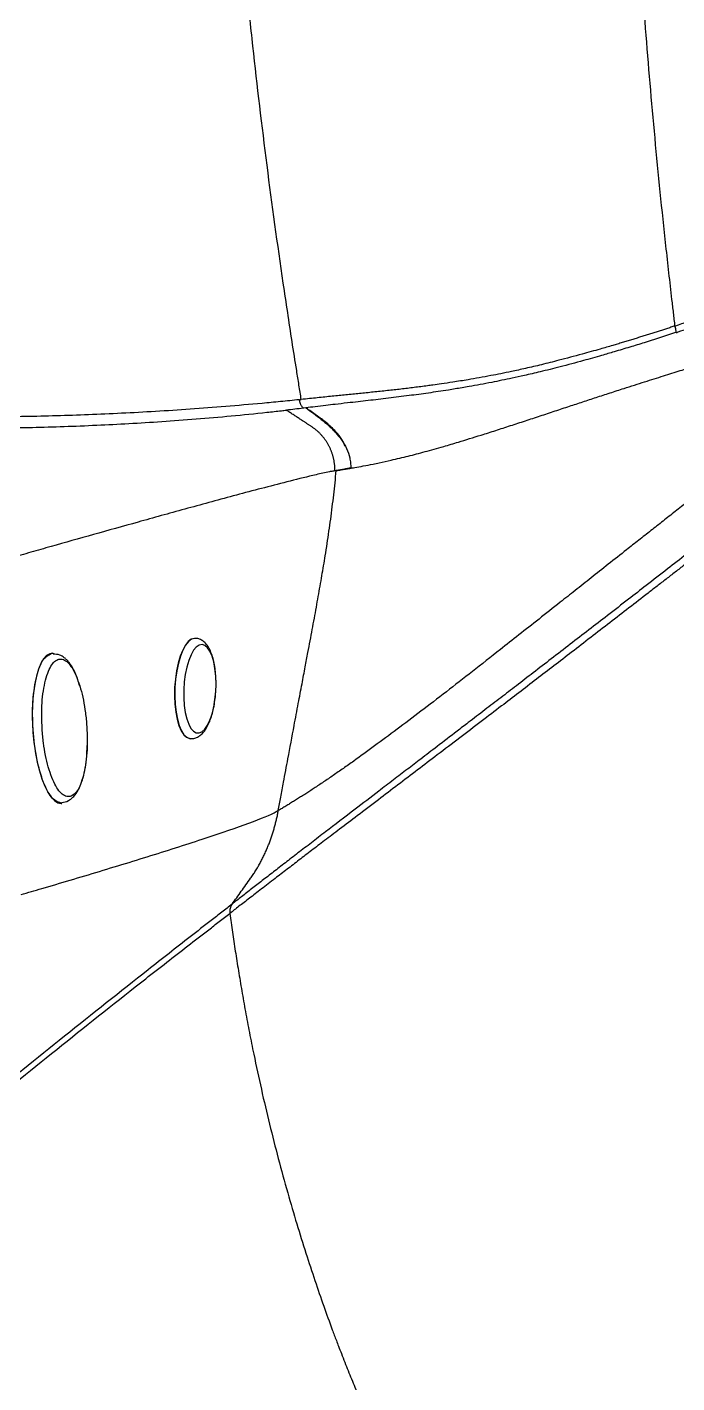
# Model space of a CAD drawing. Extents: x 527 to 611, y 788 to 934.
# Drawn here: x 536.17 to 542.64, y 826.17 to 839.67 of the extents above; entities that cross this region are included whole.
import ezdxf

# ---------------------------------------------------------------- set-up
doc = ezdxf.new("R2010")
doc.units = 0
doc.header["$MEASUREMENT"] = 0
doc.layers.add('1', color=4, linetype='Continuous')
doc.layers.add('GEOMETRY', color=4, linetype='Continuous', lineweight=25)

# ---------------------------------------------------------------- blocks, each defined once
blk = doc.blocks.new('2026_FLASH')
at = {"layer": 'GEOMETRY'}
for p, q in [((11.866, 32.566), (11.839, 32.563)), ((10.764, 30.271), (10.762, 30.271)), ((10.714, 29.273), (10.716, 29.272))]:
    blk.add_line(p, q, dxfattribs=at)
at = {"layer": 'GEOMETRY', "flags": 128}
for points in [[(11.798, 32.647), (11.808, 32.648), (11.818, 32.649)], [(10.762, 30.271), (10.754, 30.271), (10.723, 30.262), (10.693, 30.239), (10.664, 30.202), (10.637, 30.153), (10.613, 30.093), (10.592, 30.024), (10.576, 29.947), (10.564, 29.866), (10.557, 29.782), (10.556, 29.697), (10.56, 29.615), (10.568, 29.537), (10.582, 29.466), (10.6, 29.403), (10.622, 29.352), (10.648, 29.312), (10.676, 29.286), (10.706, 29.273), (10.714, 29.273)], [(10.764, 30.271), (10.757, 30.271), (10.726, 30.262), (10.695, 30.239), (10.666, 30.202), (10.639, 30.153), (10.615, 30.093), (10.594, 30.024), (10.578, 29.947), (10.566, 29.866), (10.56, 29.781), (10.558, 29.697), (10.562, 29.615), (10.571, 29.537), (10.584, 29.466), (10.603, 29.403), (10.625, 29.352), (10.65, 29.312), (10.678, 29.286), (10.708, 29.273), (10.716, 29.272)], [(9.337, 30.124), (9.313, 30.118), (9.282, 30.099), (9.252, 30.066), (9.225, 30.02), (9.201, 29.963), (9.18, 29.894)], [(10.908, 29.457), (10.929, 29.518), (10.946, 29.587), (10.958, 29.662), (10.966, 29.74), (10.969, 29.819), (10.966, 29.896), (10.958, 29.97), (10.946, 30.037), (10.929, 30.095), (10.908, 30.143), (10.884, 30.178), (10.858, 30.201), (10.83, 30.21), (10.801, 30.204), (10.772, 30.185), (10.745, 30.152), (10.72, 30.107), (10.697, 30.051), (10.678, 29.985), (10.663, 29.913), (10.653, 29.837), (10.648, 29.758), (10.648, 29.679), (10.653, 29.604), (10.663, 29.533), (10.678, 29.47), (10.697, 29.417), (10.719, 29.375), (10.745, 29.346), (10.772, 29.33), (10.801, 29.329), (10.829, 29.341), (10.858, 29.367), (10.884, 29.406), (10.908, 29.457)], [(9.18, 29.894), (9.164, 29.816), (9.151, 29.729), (9.143, 29.636), (9.139, 29.538), (9.14, 29.437), (9.145, 29.335), (9.155, 29.233), (9.17, 29.135), (9.188, 29.04), (9.21, 28.952), (9.235, 28.872), (9.264, 28.801), (9.294, 28.741), (9.326, 28.693), (9.359, 28.657), (9.393, 28.635), (9.427, 28.627), (9.435, 28.627)]]:
    blk.add_lwpolyline(points, dxfattribs=at)
at = {"layer": 'GEOMETRY'}
for points, knots in [([(11.818, 32.649), (11.81, 32.697), (11.803, 32.745), (11.787, 32.841), (11.78, 32.889), (11.757, 33.034), (11.741, 33.13), (11.697, 33.42), (11.668, 33.614), (11.582, 34.197), (11.528, 34.588), (11.427, 35.375), (11.38, 35.77), (11.315, 36.366), (11.279, 36.714), (11.246, 37.064), (11.227, 37.264), (11.223, 37.314), (11.077, 38.966), (11.002, 40.59), (11.003, 43.84), (11.078, 45.465), (11.224, 47.116), (11.228, 47.166), (11.247, 47.366), (11.28, 47.716), (11.316, 48.064), (11.381, 48.66), (11.428, 49.055), (11.53, 49.842), (11.584, 50.233), (11.669, 50.816), (11.698, 51.01), (11.743, 51.3), (11.758, 51.396), (11.781, 51.541), (11.789, 51.589), (11.804, 51.685), (11.812, 51.733), (11.82, 51.781)], [0, 0, 0, 0, 0.007812, 0.007812, 0.015625, 0.015625, 0.03125, 0.03125, 0.0625, 0.0625, 0.125, 0.125, 0.1875, 0.1875, 0.21875, 0.242188, 0.242188, 0.25, 0.25, 0.5, 0.5, 0.75, 0.75, 0.757812, 0.757812, 0.78125, 0.8125, 0.8125, 0.875, 0.875, 0.9375, 0.9375, 0.96875, 0.96875, 0.984375, 0.984375, 0.992188, 0.992188, 1, 1, 1, 1]), ([(15.537, 51.032), (15.532, 50.988), (15.526, 50.944), (15.516, 50.856), (15.511, 50.812), (15.495, 50.679), (15.485, 50.59), (15.455, 50.324), (15.435, 50.146), (15.379, 49.61), (15.344, 49.249), (15.28, 48.525), (15.25, 48.16), (15.21, 47.611), (15.187, 47.289), (15.167, 46.967), (15.156, 46.782), (15.153, 46.736), (15.064, 45.211), (15.02, 43.709), (15.02, 40.704), (15.064, 39.202), (15.153, 37.677), (15.156, 37.631), (15.167, 37.446), (15.188, 37.123), (15.21, 36.802), (15.25, 36.253), (15.28, 35.888), (15.345, 35.163), (15.38, 34.803), (15.436, 34.267), (15.456, 34.089), (15.486, 33.823), (15.496, 33.734), (15.511, 33.601), (15.517, 33.557), (15.527, 33.469), (15.532, 33.425), (15.538, 33.381)], [0, 0, 0, 0, 0.007812, 0.007812, 0.015625, 0.015625, 0.03125, 0.03125, 0.0625, 0.0625, 0.125, 0.125, 0.1875, 0.1875, 0.21875, 0.242188, 0.242188, 0.25, 0.25, 0.5, 0.5, 0.75, 0.75, 0.757812, 0.757812, 0.78125, 0.8125, 0.8125, 0.875, 0.875, 0.9375, 0.9375, 0.96875, 0.96875, 0.984375, 0.984375, 0.992188, 0.992188, 1, 1, 1, 1]), ([(15.556, 33.318), (15.672, 33.356), (15.974, 33.462), (16.402, 33.63), (16.84, 33.825), (17.162, 33.983), (17.415, 34.115), (17.603, 34.218), (17.79, 34.323), (17.998, 34.438), (18.27, 34.583), (18.691, 34.798), (19.284, 35.08), (20.096, 35.428), (21.042, 35.778), (22.039, 36.087), (22.69, 36.252), (22.995, 36.322)], [0.0869697, 0.0869697, 0.0869697, 0.0869697, 0.125, 0.1875, 0.234375, 0.28125, 0.3046875, 0.328125, 0.3515625, 0.375, 0.40625, 0.453125, 0.53125, 0.625, 0.75, 0.875, 0.9871004, 0.9871004, 0.9871004, 0.9871004]), ([(15.538, 33.381), (15.633, 33.413), (15.728, 33.445), (15.914, 33.513), (16.006, 33.547), (16.28, 33.654), (16.459, 33.728), (16.811, 33.885), (16.983, 33.968), (17.239, 34.097), (17.324, 34.141), (17.45, 34.208), (17.492, 34.231), (17.576, 34.277), (17.617, 34.3), (17.659, 34.324)], [0, 0, 0, 0, 0.125, 0.125, 0.25, 0.25, 0.5, 0.5, 0.75, 0.75, 0.875, 0.875, 0.9375, 0.9375, 1, 1, 1, 1]), ([(15.538, 33.381), (15.524, 33.377), (15.497, 33.368), (15.456, 33.354), (15.414, 33.341), (15.372, 33.327), (15.329, 33.314), (15.286, 33.3), (15.242, 33.286), (15.197, 33.272), (15.152, 33.258), (15.107, 33.244), (15.061, 33.23), (15.014, 33.216), (14.967, 33.201), (14.894, 33.18), (14.776, 33.146), (14.596, 33.095), (14.399, 33.043), (14.212, 32.996), (14.054, 32.959), (13.885, 32.922), (13.691, 32.883), (13.498, 32.849), (13.337, 32.823), (13.222, 32.806), (13.138, 32.794), (13.047, 32.782), (12.939, 32.768), (12.807, 32.752), (12.671, 32.737), (12.534, 32.723), (12.397, 32.708), (12.285, 32.697), (12.195, 32.688), (12.125, 32.681), (12.052, 32.674), (11.977, 32.666), (11.898, 32.658), (11.845, 32.652), (11.818, 32.649)], [0, 0, 0, 0, 0.0080704, 0.0162548, 0.0245513, 0.0329583, 0.0414745, 0.0500987, 0.0588301, 0.067668, 0.0766114, 0.0856597, 0.094812, 0.1040676, 0.1134259, 0.1228862, 0.1477718, 0.1840693, 0.2315374, 0.2682639, 0.302668, 0.3348334, 0.3833628, 0.4411694, 0.4826993, 0.5159007, 0.5407206, 0.5571692, 0.5988948, 0.642252, 0.6872288, 0.7362947, 0.7852861, 0.8341856, 0.8588528, 0.8847138, 0.9117653, 0.9400028, 0.9694191, 1, 1, 1, 1]), ([(15.556, 33.318), (15.554, 33.326), (15.552, 33.335), (15.546, 33.356), (15.542, 33.368), (15.538, 33.381)], [0, 0, 0, 0, 0.5, 0.5, 1, 1, 1, 1]), ([(15.556, 33.318), (15.543, 33.314), (15.515, 33.305), (15.475, 33.292), (15.434, 33.279), (15.394, 33.266), (15.354, 33.253), (15.314, 33.24), (15.274, 33.227), (15.199, 33.204), (15.086, 33.169), (14.944, 33.127), (14.79, 33.082), (14.609, 33.031), (14.403, 32.976), (14.207, 32.927), (14.05, 32.89), (13.887, 32.855), (13.7, 32.816), (13.537, 32.786), (13.395, 32.762), (13.257, 32.739), (13.081, 32.713), (12.882, 32.686), (12.683, 32.662), (12.516, 32.642), (12.381, 32.627), (12.271, 32.614), (12.165, 32.602), (12.058, 32.589), (11.961, 32.578), (11.896, 32.57), (11.865, 32.566)], [0, 0, 0, 0, 0.008165, 0.016299, 0.024399, 0.032467, 0.040502, 0.048502, 0.056467, 0.064397, 0.092892, 0.124147, 0.14925, 0.185911, 0.233925, 0.276038, 0.310772, 0.338259, 0.387151, 0.445644, 0.464545, 0.502675, 0.562791, 0.623814, 0.694174, 0.76615, 0.803267, 0.842681, 0.889124, 0.923992, 0.964708, 1, 1, 1, 1]), ([(15.558, 33.31), (15.558, 33.311), (15.557, 33.313), (15.557, 33.316), (15.556, 33.318)], [0.0157947175, 0.0157947175, 0.0157947175, 0.0157947175, 0.0158618198, 0.0163281106, 0.0163281106, 0.0163281106, 0.0163281106]), ([(12.166, 31.941), (12.183, 31.944), (12.213, 31.949), (12.258, 31.956), (12.303, 31.964), (12.362, 31.974), (12.439, 31.988), (12.52, 32.004), (12.612, 32.023), (12.7, 32.043), (12.797, 32.065), (12.908, 32.092), (13.05, 32.13), (13.217, 32.176), (13.402, 32.231), (13.574, 32.284), (13.751, 32.34), (13.898, 32.388), (14.046, 32.436), (14.195, 32.485), (14.342, 32.534), (14.484, 32.581), (14.621, 32.626), (14.755, 32.67), (14.893, 32.715), (15.02, 32.756), (15.135, 32.793), (15.236, 32.825), (15.331, 32.855), (15.422, 32.884), (15.508, 32.911), (15.589, 32.936), (15.641, 32.953), (15.666, 32.961)], [0, 0, 0, 0, 0.023414, 0.042992, 0.062838, 0.085272, 0.124049, 0.167711, 0.194578, 0.245121, 0.281662, 0.315866, 0.380226, 0.446291, 0.494469, 0.561889, 0.601136, 0.638444, 0.673871, 0.7075, 0.739428, 0.769737, 0.796462, 0.823347, 0.850412, 0.877667, 0.897955, 0.917342, 0.935806, 0.953322, 0.969871, 0.985435, 1, 1, 1, 1]), ([(11.798, 32.647), (11.767, 32.644), (11.736, 32.64), (11.674, 32.634), (11.643, 32.631), (11.55, 32.622), (11.489, 32.616), (11.306, 32.6), (11.185, 32.589), (10.827, 32.56), (10.594, 32.544), (10.139, 32.516), (9.916, 32.506), (9.484, 32.489), (9.273, 32.483), (8.865, 32.476), (8.666, 32.475), (8.283, 32.476), (8.098, 32.478), (7.74, 32.486), (7.568, 32.491), (7.362, 32.499), (7.321, 32.5), (7.24, 32.504), (7.2, 32.506), (7.081, 32.512), (7.004, 32.515), (6.928, 32.52)], [0, 0, 0, 0, 0.015625, 0.015625, 0.03125, 0.03125, 0.0625, 0.0625, 0.125, 0.125, 0.25, 0.25, 0.375, 0.375, 0.5, 0.5, 0.625, 0.625, 0.75, 0.75, 0.875, 0.875, 0.90625, 0.90625, 0.9375, 0.9375, 1, 1, 1, 1]), ([(7.002, 32.403), (7.014, 32.402), (7.039, 32.4), (7.076, 32.399), (7.111, 32.397), (7.145, 32.395), (7.176, 32.394), (7.206, 32.393), (7.265, 32.39), (7.354, 32.386), (7.468, 32.382), (7.593, 32.378), (7.722, 32.374), (7.861, 32.371), (8.133, 32.366), (8.549, 32.363), (9.146, 32.37), (9.767, 32.391), (10.318, 32.422), (10.769, 32.455), (11.119, 32.485), (11.404, 32.514), (11.589, 32.534), (11.654, 32.541), (11.67, 32.543)], [0, 0, 0, 0, 0.010854, 0.021155, 0.030904, 0.040102, 0.048747, 0.056839, 0.06438, 0.096561, 0.128739, 0.154128, 0.193091, 0.22598, 0.257449, 0.390989, 0.514949, 0.646198, 0.772359, 0.836678, 0.901003, 0.965346, 0.99109, 1, 1, 1, 1]), ([(11.839, 32.563), (11.811, 32.56), (11.782, 32.556), (11.726, 32.55), (11.698, 32.546), (11.67, 32.543)], [0, 0, 0, 0, 0.5, 0.5, 1, 1, 1, 1]), ([(12.153, 31.939), (12.153, 31.944), (12.153, 31.953), (12.153, 31.967), (12.152, 31.98), (12.151, 31.994), (12.149, 32.008), (12.147, 32.021), (12.145, 32.035), (12.143, 32.048), (12.14, 32.062), (12.136, 32.075), (12.133, 32.088), (12.129, 32.101), (12.125, 32.114), (12.12, 32.127), (12.115, 32.14), (12.11, 32.152), (12.105, 32.165), (12.099, 32.177), (12.093, 32.189), (12.086, 32.201), (12.079, 32.213), (12.072, 32.225), (12.065, 32.236), (12.057, 32.247), (12.049, 32.258), (12.041, 32.269), (12.033, 32.279), (12.024, 32.289), (12.015, 32.299), (12.006, 32.309), (11.997, 32.318), (11.987, 32.327), (11.977, 32.336), (11.967, 32.344), (11.957, 32.353), (11.946, 32.361), (11.936, 32.368), (11.925, 32.376), (11.914, 32.383), (11.903, 32.39), (11.892, 32.397), (11.881, 32.404), (11.871, 32.412), (11.86, 32.419), (11.849, 32.426), (11.83, 32.438), (11.804, 32.455), (11.771, 32.477), (11.737, 32.499), (11.704, 32.521), (11.682, 32.536), (11.67, 32.543)], [0, 0, 0, 0, 0.016306, 0.032615, 0.048925, 0.065235, 0.081544, 0.097851, 0.114158, 0.130462, 0.146764, 0.163065, 0.179364, 0.195662, 0.21196, 0.228259, 0.24456, 0.260864, 0.27717, 0.293479, 0.309788, 0.326097, 0.342406, 0.358715, 0.375022, 0.391329, 0.407635, 0.423938, 0.44024, 0.456539, 0.472835, 0.489128, 0.505417, 0.521702, 0.537985, 0.554269, 0.570555, 0.586842, 0.603132, 0.619433, 0.635747, 0.652065, 0.668387, 0.684711, 0.701034, 0.717357, 0.733679, 0.749998, 0.800025, 0.850029, 0.90002, 0.950007, 1, 1, 1, 1]), ([(11.798, 32.647), (11.798, 32.645), (11.799, 32.64), (11.8, 32.633), (11.802, 32.625), (11.804, 32.617), (11.807, 32.608), (11.811, 32.599), (11.816, 32.59), (11.823, 32.581), (11.83, 32.571), (11.836, 32.566), (11.839, 32.563)], [0, 0, 0, 0, 0.064222, 0.136284, 0.216179, 0.303875, 0.3993, 0.502347, 0.613251, 0.732971, 0.862206, 1, 1, 1, 1]), ([(11.866, 32.566), (11.891, 32.547), (11.942, 32.51), (12.005, 32.462), (12.054, 32.422), (12.081, 32.398), (12.097, 32.384), (12.102, 32.379), (12.105, 32.376), (12.112, 32.369), (12.13, 32.352), (12.169, 32.311), (12.221, 32.249), (12.272, 32.163), (12.299, 32.084), (12.309, 32.017), (12.311, 31.984), (12.311, 31.967)], [0, 0, 0, 0, 0.125, 0.25, 0.3125, 0.375, 0.390625, 0.398438, 0.402344, 0.40625, 0.4375, 0.5, 0.625, 0.75, 0.875, 0.9375, 1, 1, 1, 1]), ([(12.256, 32.182), (12.246, 32.205), (12.221, 32.259), (12.157, 32.338), (12.07, 32.418), (11.968, 32.493), (11.9, 32.542), (11.866, 32.566)], [0, 0, 0, 0, 0.130838, 0.305547, 0.537791, 0.76927, 1, 1, 1, 1]), ([(12.153, 31.939), (12.146, 31.938), (12.128, 31.935), (12.088, 31.927), (12.01, 31.911), (11.857, 31.875), (11.642, 31.821), (11.388, 31.755), (11.14, 31.689), (10.896, 31.623), (10.577, 31.536), (10.19, 31.428), (9.745, 31.303), (9.393, 31.204), (9.124, 31.128), (8.985, 31.089), (8.906, 31.066), (8.874, 31.057), (8.819, 31.041), (8.742, 31.019), (8.651, 30.994), (8.591, 30.977), (8.562, 30.968)], [0, 0, 0, 0, 0.0048127, 0.0126252, 0.0282502, 0.0595002, 0.1220002, 0.1845002, 0.2470002, 0.3095002, 0.3720002, 0.4970002, 0.6220002, 0.7470002, 0.8095002, 0.8720002, 0.8798127, 0.8876252, 0.9032502, 0.9345002, 0.9657502, 0.9970002, 0.9970002, 0.9970002, 0.9970002]), ([(11.589, 28.557), (11.597, 28.601), (11.615, 28.695), (11.646, 28.867), (11.691, 29.104), (11.74, 29.366), (11.787, 29.615), (11.824, 29.81), (11.856, 29.979), (11.883, 30.122), (11.913, 30.283), (11.948, 30.469), (11.987, 30.685), (12.023, 30.892), (12.053, 31.068), (12.076, 31.215), (12.094, 31.337), (12.111, 31.458), (12.127, 31.58), (12.141, 31.701), (12.155, 31.821), (12.162, 31.901), (12.166, 31.941)], [0, 0, 0, 0, 0.039353, 0.0833542, 0.1524891, 0.2500615, 0.3156736, 0.3734869, 0.4234941, 0.4657017, 0.5001233, 0.5668018, 0.6306946, 0.6918097, 0.7501681, 0.786219, 0.8221369, 0.8579297, 0.8936082, 0.9291803, 0.9646466, 1, 1, 1, 1]), ([(12.311, 31.967), (12.307, 31.967), (12.3, 31.965), (12.291, 31.964), (12.285, 31.962), (12.278, 31.961), (12.266, 31.959), (12.249, 31.955), (12.229, 31.952), (12.209, 31.948), (12.19, 31.945), (12.176, 31.943), (12.168, 31.942), (12.166, 31.941)], [0.0881284, 0.0881284, 0.0881284, 0.0881284, 0.1506284, 0.2131284, 0.2443784, 0.2756284, 0.3381284, 0.4631284, 0.5881284, 0.7131284, 0.8381284, 0.9631284, 1, 1, 1, 1]), ([(15.787, 31.727), (15.767, 31.711), (15.726, 31.679), (15.665, 31.631), (15.603, 31.583), (15.542, 31.535), (15.482, 31.487), (15.421, 31.439), (15.36, 31.391), (15.3, 31.344), (15.239, 31.296), (15.179, 31.248), (15.118, 31.201), (15.017, 31.121), (14.879, 31.012), (14.707, 30.876), (14.548, 30.75), (14.375, 30.613), (14.188, 30.465), (13.988, 30.308), (13.765, 30.132), (13.52, 29.94), (13.255, 29.733), (13.003, 29.54), (12.765, 29.36), (12.542, 29.195), (12.369, 29.069), (12.235, 28.975), (12.135, 28.906), (12.038, 28.84), (11.962, 28.789), (11.904, 28.751), (11.862, 28.724), (11.821, 28.698), (11.781, 28.673), (11.741, 28.648), (11.702, 28.624), (11.664, 28.601), (11.626, 28.578), (11.602, 28.564), (11.589, 28.557)], [0, 0, 0, 0, 0.0108726, 0.0216939, 0.0324691, 0.0432023, 0.0538966, 0.0645548, 0.0751806, 0.0857784, 0.096353, 0.1069096, 0.1174539, 0.1279918, 0.159897, 0.1897743, 0.2176857, 0.243651, 0.281461, 0.3175801, 0.352042, 0.4058742, 0.4594369, 0.5157792, 0.5740666, 0.6345823, 0.6973856, 0.7313938, 0.7663203, 0.8021108, 0.8387073, 0.8559173, 0.8733438, 0.8909725, 0.9087879, 0.9267729, 0.9449087, 0.9631741, 0.9815461, 1, 1, 1, 1]), ([(16.1, 31.367), (16.084, 31.355), (16.052, 31.33), (16.005, 31.293), (15.958, 31.257), (15.912, 31.22), (15.865, 31.184), (15.818, 31.147), (15.772, 31.111), (15.726, 31.075), (15.679, 31.039), (15.633, 31.003), (15.588, 30.967), (15.542, 30.932), (15.496, 30.896), (15.451, 30.861), (15.406, 30.826), (15.361, 30.791), (15.316, 30.756), (15.223, 30.684), (15.081, 30.574), (14.891, 30.427), (14.7, 30.28), (14.456, 30.091), (14.157, 29.862), (13.857, 29.632), (13.604, 29.439), (13.389, 29.275), (13.177, 29.114), (12.972, 28.958), (12.776, 28.809), (12.575, 28.656), (12.382, 28.509), (12.204, 28.374), (12.053, 28.26), (11.919, 28.158), (11.795, 28.063), (11.674, 27.97), (11.572, 27.892), (11.488, 27.827), (11.422, 27.776), (11.36, 27.729), (11.303, 27.684), (11.249, 27.643), (11.198, 27.604), (11.152, 27.567), (11.122, 27.544), (11.108, 27.533)], [0, 0, 0, 0, 0.007474, 0.014919, 0.022335, 0.029722, 0.037081, 0.04441, 0.051709, 0.058977, 0.066213, 0.073417, 0.080587, 0.087723, 0.094824, 0.10189, 0.108921, 0.115915, 0.122873, 0.129794, 0.159307, 0.188836, 0.218341, 0.247781, 0.302662, 0.35825, 0.391313, 0.427504, 0.46683, 0.502626, 0.540225, 0.579759, 0.624803, 0.665908, 0.703048, 0.736366, 0.770585, 0.805723, 0.841797, 0.864375, 0.886187, 0.907217, 0.927443, 0.946849, 0.965418, 0.983139, 1, 1, 1, 1]), ([(16.075, 31.438), (16.06, 31.426), (16.03, 31.403), (15.985, 31.368), (15.939, 31.332), (15.893, 31.296), (15.846, 31.26), (15.799, 31.223), (15.752, 31.186), (15.703, 31.148), (15.608, 31.073), (15.458, 30.957), (15.265, 30.807), (15.066, 30.652), (14.875, 30.505), (14.682, 30.355), (14.495, 30.211), (14.31, 30.069), (14.131, 29.931), (13.964, 29.802), (13.803, 29.679), (13.642, 29.556), (13.498, 29.445), (13.338, 29.323), (13.18, 29.201), (13.015, 29.075), (12.871, 28.965), (12.731, 28.858), (12.554, 28.723), (12.322, 28.545), (12.127, 28.396), (11.988, 28.29), (11.919, 28.236), (11.851, 28.184), (11.785, 28.134), (11.721, 28.085), (11.659, 28.037), (11.599, 27.99), (11.541, 27.945), (11.484, 27.901), (11.429, 27.859), (11.375, 27.817), (11.323, 27.777), (11.273, 27.737), (11.224, 27.699), (11.176, 27.662), (11.145, 27.638), (11.13, 27.626)], [0, 0, 0, 0, 0.007103, 0.014281, 0.021534, 0.02886, 0.036258, 0.043728, 0.051268, 0.058878, 0.066557, 0.096493, 0.129721, 0.157064, 0.18991, 0.218762, 0.247622, 0.277431, 0.305775, 0.332646, 0.358046, 0.384046, 0.412166, 0.431146, 0.466589, 0.496511, 0.522116, 0.549232, 0.579527, 0.631559, 0.702846, 0.721514, 0.740212, 0.758932, 0.777665, 0.796406, 0.815145, 0.833875, 0.852583, 0.871258, 0.889886, 0.908456, 0.926955, 0.945373, 0.963695, 0.981909, 1, 1, 1, 1]), ([(10.966, 29.737), (10.967, 29.747), (10.97, 29.782), (10.97, 29.844), (10.966, 29.919), (10.957, 29.991), (10.944, 30.058), (10.925, 30.119), (10.902, 30.172), (10.874, 30.213), (10.842, 30.244), (10.807, 30.263), (10.78, 30.272), (10.765, 30.271), (10.764, 30.271)], [0, 0, 0, 0, 0.039313, 0.139575, 0.240026, 0.341023, 0.443093, 0.547008, 0.653928, 0.752859, 0.839194, 0.916938, 0.991225, 1, 1, 1, 1]), ([(9.436, 28.628), (9.404, 28.638), (9.34, 28.656), (9.249, 28.823), (9.179, 29.067), (9.141, 29.36), (9.141, 29.656), (9.178, 29.906), (9.248, 30.084), (9.31, 30.111), (9.341, 30.124)], [0, 0, 0, 0, 0.122103, 0.247576, 0.373048, 0.498521, 0.623993, 0.749466, 0.874939, 1, 1, 1, 1]), ([(9.341, 30.124), (9.341, 30.124), (9.344, 30.126), (9.347, 30.123), (9.35, 30.119)], [0, 0, 0, 0, 0.035435, 1, 1, 1, 1]), ([(9.612, 29.794), (9.606, 29.817), (9.588, 29.879), (9.553, 29.96), (9.516, 30.021), (9.484, 30.057), (9.454, 30.084), (9.407, 30.111), (9.369, 30.113), (9.347, 30.115)], [0, 0, 0, 0, 0.115907, 0.326636, 0.519354, 0.596828, 0.682539, 0.816217, 1, 1, 1, 1]), ([(9.648, 28.906), (9.656, 28.941), (9.671, 29.008), (9.684, 29.129), (9.688, 29.258), (9.683, 29.394), (9.67, 29.529), (9.649, 29.657), (9.621, 29.774), (9.586, 29.876), (9.546, 29.962), (9.504, 30.024), (9.46, 30.059), (9.415, 30.068), (9.372, 30.053), (9.332, 30.013), (9.299, 29.946), (9.271, 29.857), (9.249, 29.751), (9.235, 29.632), (9.232, 29.502), (9.237, 29.367), (9.249, 29.232), (9.27, 29.104), (9.298, 28.987), (9.334, 28.884), (9.373, 28.799), (9.415, 28.737), (9.46, 28.701), (9.505, 28.692), (9.548, 28.707), (9.587, 28.748), (9.621, 28.813), (9.639, 28.875), (9.648, 28.906)], [0, 0, 0, 0, 0.031876, 0.062463, 0.093119, 0.125146, 0.156858, 0.187421, 0.218073, 0.250056, 0.282024, 0.312672, 0.343245, 0.374979, 0.406906, 0.4375, 0.468061, 0.499935, 0.531755, 0.562351, 0.593012, 0.625034, 0.65678, 0.687361, 0.718015, 0.749983, 0.781893, 0.812517, 0.843102, 0.874889, 0.906885, 0.937543, 0.968153, 1, 1, 1, 1]), ([(10.906, 29.444), (10.91, 29.455), (10.922, 29.485), (10.938, 29.542), (10.953, 29.614), (10.962, 29.68), (10.965, 29.721), (10.966, 29.737)], [0, 0, 0, 0, 0.127406, 0.373413, 0.615557, 0.855074, 1, 1, 1, 1]), ([(10.716, 29.274), (10.723, 29.273), (10.744, 29.272), (10.777, 29.282), (10.811, 29.303), (10.843, 29.333), (10.872, 29.373), (10.893, 29.413), (10.903, 29.438), (10.906, 29.444)], [0, 0, 0, 0, 0.083152, 0.232522, 0.383098, 0.547568, 0.734499, 0.939381, 1, 1, 1, 1]), ([(9.433, 28.636), (9.456, 28.64), (9.496, 28.648), (9.542, 28.685), (9.572, 28.72), (9.599, 28.762), (9.626, 28.819), (9.652, 28.902), (9.672, 29.006), (9.684, 29.112), (9.685, 29.181), (9.685, 29.206)], [0, 0, 0, 0, 0.1375078, 0.2438405, 0.3239432, 0.3928635, 0.5076695, 0.6338171, 0.7766699, 0.9171619, 1, 1, 1, 1]), ([(9.028, 27.72), (9.095, 27.74), (9.343, 27.812), (9.613, 27.892), (10.005, 28.011), (10.4, 28.132), (10.941, 28.306), (11.37, 28.456), (11.542, 28.529), (11.589, 28.557)], [0, 0, 0, 0, 0.0485933, 0.1735933, 0.1735933, 0.2985933, 0.4235933, 0.5485933, 0.6735933, 0.6735933, 0.6735933, 0.6735933]), ([(11.313, 27.882), (11.317, 27.888), (11.326, 27.901), (11.339, 27.919), (11.351, 27.938), (11.363, 27.957), (11.375, 27.976), (11.386, 27.995), (11.397, 28.013), (11.411, 28.039), (11.428, 28.072), (11.448, 28.113), (11.467, 28.155), (11.485, 28.196), (11.501, 28.236), (11.515, 28.275), (11.528, 28.315), (11.541, 28.354), (11.552, 28.394), (11.563, 28.435), (11.573, 28.475), (11.582, 28.516), (11.587, 28.543), (11.589, 28.557)], [0, 0, 0, 0, 0.032775, 0.065094, 0.096966, 0.128405, 0.159418, 0.190013, 0.220204, 0.250003, 0.31236, 0.375002, 0.437638, 0.500002, 0.555829, 0.611553, 0.667183, 0.722733, 0.778229, 0.833687, 0.889125, 0.944557, 1, 1, 1, 1]), ([(11.13, 27.626), (11.145, 27.647), (11.175, 27.689), (11.221, 27.753), (11.267, 27.817), (11.298, 27.86), (11.313, 27.882)], [0, 0, 0, 0, 0.246856, 0.496026, 0.747349, 1, 1, 1, 1]), ([(11.13, 27.626), (11.096, 27.599), (11.061, 27.572), (10.991, 27.517), (10.956, 27.49), (10.851, 27.408), (10.781, 27.354), (10.571, 27.19), (10.431, 27.08), (10.014, 26.751), (9.737, 26.531), (9.184, 26.088), (8.909, 25.866), (8.498, 25.528), (8.362, 25.415), (8.09, 25.187), (7.955, 25.072), (7.82, 24.955)], [0, 0, 0, 0, 0.03125, 0.03125, 0.0625, 0.0625, 0.125, 0.125, 0.25, 0.25, 0.5, 0.5, 0.75, 0.75, 0.875, 0.875, 1, 1, 1, 1]), ([(11.13, 27.626), (11.129, 27.624), (11.126, 27.62), (11.122, 27.614), (11.119, 27.607), (11.116, 27.6), (11.113, 27.593), (11.111, 27.586), (11.109, 27.579), (11.107, 27.571), (11.106, 27.564), (11.105, 27.556), (11.105, 27.548), (11.105, 27.54), (11.106, 27.535), (11.106, 27.532)], [0, 0, 0, 0, 0.075713, 0.151535, 0.227555, 0.303703, 0.379909, 0.45612, 0.532239, 0.608368, 0.684863, 0.762145, 0.840673, 0.920342, 1, 1, 1, 1]), ([(7.786, 24.857), (7.921, 24.974), (8.057, 25.09), (8.331, 25.32), (8.468, 25.434), (8.88, 25.774), (9.157, 25.998), (9.712, 26.443), (9.99, 26.664), (10.408, 26.992), (10.548, 27.1), (10.757, 27.263), (10.827, 27.316), (10.931, 27.397), (10.966, 27.424), (11.036, 27.478), (11.071, 27.505), (11.106, 27.532)], [0, 0, 0, 0, 0.125, 0.125, 0.25, 0.25, 0.5, 0.5, 0.75, 0.75, 0.875, 0.875, 0.9375, 0.9375, 0.96875, 0.96875, 1, 1, 1, 1]), ([(11.108, 27.533), (11.112, 27.502), (11.12, 27.44), (11.133, 27.347), (11.147, 27.252), (11.161, 27.156), (11.176, 27.059), (11.192, 26.961), (11.209, 26.861), (11.226, 26.76), (11.244, 26.658), (11.262, 26.555), (11.282, 26.451), (11.302, 26.345), (11.323, 26.238), (11.361, 26.05), (11.419, 25.782), (11.501, 25.435), (11.588, 25.092), (11.679, 24.76), (11.771, 24.446), (11.862, 24.155), (11.952, 23.882), (12.039, 23.628), (12.104, 23.448), (12.154, 23.315), (12.184, 23.236), (12.219, 23.146), (12.262, 23.037), (12.318, 22.897), (12.383, 22.741), (12.445, 22.595), (12.504, 22.46), (12.564, 22.327), (12.624, 22.196), (12.664, 22.11), (12.684, 22.067)], [0, 0, 0, 0, 0.016488, 0.033202, 0.050141, 0.067306, 0.084695, 0.102311, 0.120151, 0.138218, 0.156511, 0.17503, 0.193777, 0.212752, 0.231955, 0.251387, 0.314327, 0.376949, 0.43926, 0.501256, 0.557909, 0.611325, 0.661505, 0.708454, 0.752165, 0.761779, 0.782545, 0.796498, 0.812513, 0.843474, 0.874759, 0.900506, 0.925898, 0.950941, 0.975641, 1, 1, 1, 1])]:
    blk.add_open_spline(points, degree=3, knots=knots, dxfattribs=at)
for points in [[(12.166, 31.941), (12.162, 31.941), (12.158, 31.94), (12.153, 31.939)], [(11.106, 27.532), (11.107, 27.532), (11.107, 27.533), (11.108, 27.533)]]:
    blk.add_open_spline(points, degree=3, dxfattribs=at)

msp = doc.modelspace()

# ---------------------------------------------------------------- block references
at = {"layer": '1'}
msp.add_blockref('2026_FLASH', (527.079, 803.314), dxfattribs=at)

doc.saveas('drawing.dxf')
